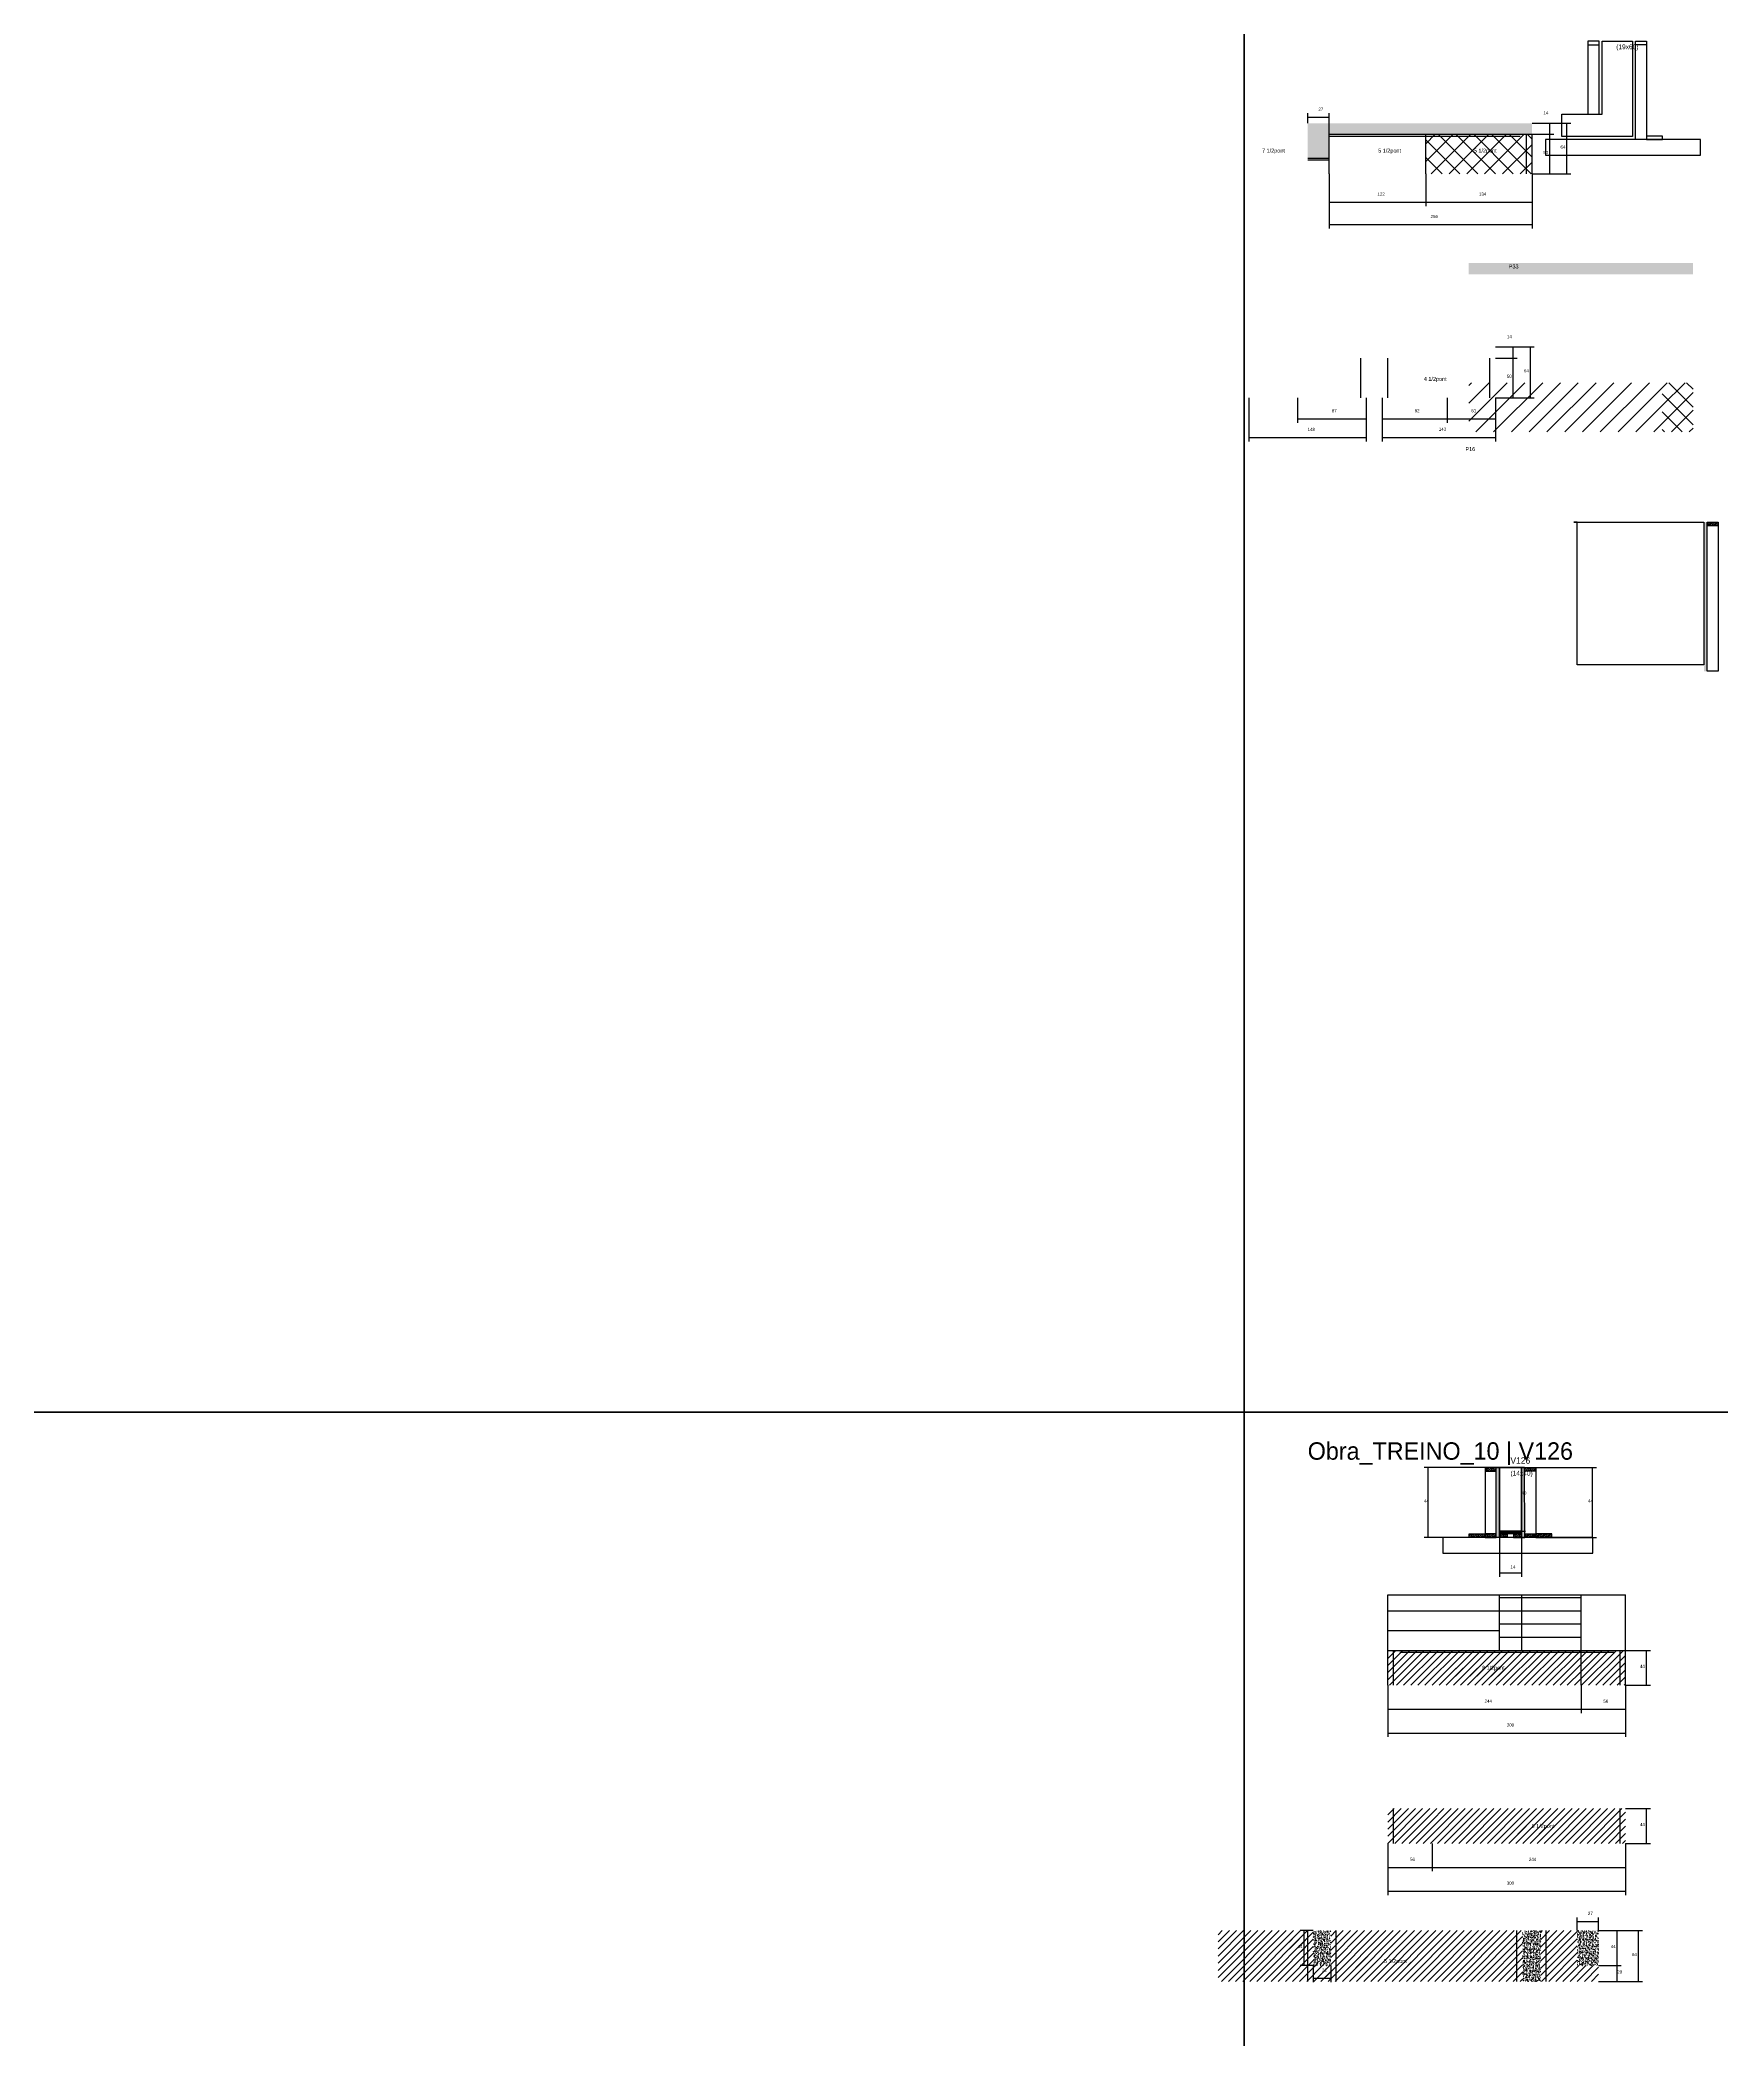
# Model space of a CAD drawing. Header units: metres. Extents: x -132 to 34800, y -36000 to 1848.
# Drawn here: x 10080 to 12203, y -15192 to -12668 of the extents above; entities that cross this region are included whole.
import ezdxf

# ---------------------------------------------------------------- set-up
doc = ezdxf.new("R2010")
doc.units = ezdxf.units.M
for name, color, linetype in [('CELL_BORDER', 8, 'Continuous'), ('CONCRETO', 251, 'Continuous'), ('COTA', 4, 'Continuous'), ('Cota Seção (2x)', 4, 'Continuous'), ('Hachura', 253, 'Continuous'), ('LABEL_ID', 3, 'Continuous'), ('Madeira', 126, 'Continuous'), ('NOMENCLATURA', 7, 'Continuous'), ('Painéis', 200, 'Continuous'), ('REAPROVEITAMENTO', 251, 'Continuous'), ('SARR_2.2x7', 40, 'Continuous'), ('Texto Seção', 7, 'Continuous')]:
    doc.layers.add(name, color=color, linetype=linetype)

msp = doc.modelspace()

# ---------------------------------------------------------------- hatches: boundary and pattern name
at = {"layer": 'COTA'}
h = msp.add_hatch(dxfattribs=at)
h.set_pattern_fill('AR-CONC', scale=0.03)
h.paths.add_polyline_path([(11680, -12773.4), (11680, -12817.4), (11680, -12817.4), (11707, -12817.4), (11707, -12817.4), (11707, -12787.4), (11707, -12787.4), (11963, -12787.4), (11963, -12787.4), (11963, -12773.4), (11963, -12773.4), (11680, -12773.4)])
h = msp.add_hatch(dxfattribs=at)
h.set_pattern_fill('AR-CONC', scale=0.03)
h.paths.add_polyline_path([(12166.2, -12964), (11883.2, -12964), (11883.2, -12964), (11883.2, -12950), (11883.2, -12950), (12166.2, -12950), (12166.2, -12950), (12166.2, -12964)])
h = msp.add_hatch(dxfattribs=at)
h.set_pattern_fill('AR-CONC', scale=0.03)
h.paths.add_polyline_path([(11687, -15098.3), (11709, -15098.3), (11709, -15098.3), (11709, -15054.3), (11709, -15054.3), (11687, -15054.3), (11687, -15054.3), (11687, -15098.3)])
h = msp.add_hatch(dxfattribs=at)
h.set_pattern_fill('AR-CONC', scale=0.03)
h.paths.add_polyline_path([(11951, -15118.3), (11974, -15118.3), (11974, -15054.3), (11951, -15054.3)])
h = msp.add_hatch(dxfattribs=at)
h.set_pattern_fill('AR-CONC', scale=0.03)
h.paths.add_polyline_path([(12047, -15054.3), (12020, -15054.3), (12020, -15098.3), (12047, -15098.3)])
at = {"layer": 'Hachura'}
h = msp.add_hatch(color=8, dxfattribs=at)
h.dxf.hatch_style = 1
h.paths.add_polyline_path([(12183.8, -13276.9), (12179.8, -13276.9), (12179.8, -13276.9), (12179.8, -13464.9), (12179.8, -13464.9), (12183.8, -13464.9), (12183.8, -13464.9), (12183.8, -13276.9)])
h = msp.add_hatch(dxfattribs=at)
h.set_pattern_fill('ANSI31', scale=0.5)
h.paths.add_polyline_path([(12183.8, -13281.3), (12183.8, -13276.9), (12183.8, -13276.9), (12197.8, -13276.9), (12197.8, -13276.9), (12197.8, -13281.3), (12197.8, -13281.3), (12183.8, -13281.3)])
h = msp.add_hatch(dxfattribs=at)
h.set_pattern_fill('ANSI31', scale=0.5)
h.paths.add_polyline_path([(11917.8, -14474.4), (11917.8, -14470), (11917.8, -14470), (11903.8, -14470), (11903.8, -14470), (11903.8, -14474.4), (11903.8, -14474.4), (11917.8, -14474.4)])
h = msp.add_hatch(color=8, dxfattribs=at)
h.dxf.hatch_style = 1
h.paths.add_polyline_path([(11917.8, -14470), (11921.8, -14470), (11921.8, -14470), (11921.8, -14558), (11921.8, -14558), (11917.8, -14558), (11917.8, -14558), (11917.8, -14470)])
h = msp.add_hatch(color=8, dxfattribs=at)
h.dxf.hatch_style = 1
h.paths.add_polyline_path([(11953.7, -14470), (11949.7, -14470), (11949.7, -14470), (11949.8, -14558), (11949.8, -14558), (11953.8, -14558), (11953.8, -14558), (11953.7, -14470)])
h = msp.add_hatch(dxfattribs=at)
h.set_pattern_fill('ANSI31', scale=0.5)
h.paths.add_polyline_path([(11953.7, -14474.4), (11953.7, -14470), (11953.7, -14470), (11967.7, -14470), (11967.7, -14470), (11967.7, -14474.4), (11967.7, -14474.4), (11953.7, -14474.4)])
h = msp.add_hatch(dxfattribs=at)
h.set_pattern_fill('ANSI31', scale=0.5)
h.paths.add_polyline_path([(11883.8, -14558), (11883.8, -14553.6), (11883.8, -14553.6), (11903.8, -14553.6), (11903.8, -14553.6), (11903.8, -14558), (11903.8, -14558), (11883.8, -14558)])
h = msp.add_hatch(dxfattribs=at)
h.set_pattern_fill('ANSI31', scale=0.5)
h.paths.add_polyline_path([(11917.8, -14558), (11917.8, -14553.6), (11917.8, -14553.6), (11903.8, -14553.6), (11903.8, -14553.6), (11903.8, -14558), (11903.8, -14558), (11917.8, -14558)])
h = msp.add_hatch(color=8, dxfattribs=at)
h.dxf.hatch_style = 1
h.paths.add_polyline_path([(11921.8, -14553.6), (11921.8, -14550), (11921.8, -14550), (11949.8, -14550), (11949.8, -14550), (11949.8, -14553.6), (11949.8, -14553.6), (11921.8, -14553.6)])
h = msp.add_hatch(dxfattribs=at)
h.set_pattern_fill('ANSI31', scale=0.5)
h.paths.add_polyline_path([(11921.8, -14558), (11921.8, -14553.6), (11921.8, -14553.6), (11931.8, -14553.6), (11931.8, -14553.6), (11931.8, -14558), (11931.8, -14558), (11921.8, -14558)])
h = msp.add_hatch(dxfattribs=at)
h.set_pattern_fill('ANSI31', scale=0.5)
h.paths.add_polyline_path([(11949.8, -14558), (11949.8, -14553.6), (11949.8, -14553.6), (11939.8, -14553.6), (11939.8, -14553.6), (11939.8, -14558), (11939.8, -14558), (11949.8, -14558)])
h = msp.add_hatch(dxfattribs=at)
h.set_pattern_fill('ANSI31', scale=0.5)
h.paths.add_polyline_path([(11953.8, -14558), (11953.8, -14553.6), (11953.8, -14553.6), (11967.8, -14553.6), (11967.8, -14553.6), (11967.8, -14558), (11967.8, -14558), (11953.8, -14558)])
h = msp.add_hatch(dxfattribs=at)
h.set_pattern_fill('ANSI31', scale=0.5)
h.paths.add_polyline_path([(11987.8, -14558), (11987.8, -14553.6), (11987.8, -14553.6), (11967.8, -14553.6), (11967.8, -14553.6), (11967.8, -14558), (11967.8, -14558), (11987.8, -14558)])
h = msp.add_hatch(dxfattribs=at)
h.set_pattern_fill('ANSI31', scale=2)
h.paths.add_polyline_path([(12025.1, -14744.7), (12025.1, -14700.7), (11781.1, -14700.7), (11781.1, -14744.7)])
h = msp.add_hatch(dxfattribs=at)
h.set_pattern_fill('ANSI31', scale=2)
h.paths.add_polyline_path([(12081.1, -14744.7), (12081.1, -14700.7), (12025.1, -14700.7), (12025.1, -14744.7)])
h = msp.add_hatch(dxfattribs=at)
h.set_pattern_fill('ANSI31', scale=2)
h.paths.add_polyline_path([(11863.5, -14733.1), (11931.1, -14733.1), (11931.1, -14733.1), (11936.6, -14717.1), (11936.6, -14717.1), (11869, -14717.1), (11869, -14717.1), (11863.5, -14733.1)])
h = msp.add_hatch(dxfattribs=at)
h.set_pattern_fill('ANSI31', scale=2)
h.paths.add_polyline_path([(11781.1, -14900.3), (11781.1, -14944.3), (11837.1, -14944.3), (11837.1, -14900.3)])
h = msp.add_hatch(dxfattribs=at)
h.set_pattern_fill('ANSI31', scale=2)
h.paths.add_polyline_path([(12081.1, -14944.3), (12081.1, -14900.3), (11837.1, -14900.3), (11837.1, -14944.3)])
h = msp.add_hatch(dxfattribs=at)
h.set_pattern_fill('ANSI31', scale=2)
h.paths.add_polyline_path([(11926, -14932.7), (11993.7, -14932.7), (11993.7, -14932.7), (11999.2, -14916.7), (11999.2, -14916.7), (11931.5, -14916.7), (11931.5, -14916.7), (11926, -14932.7)])
h = msp.add_hatch(dxfattribs=at)
h.set_pattern_fill('ANSI31', scale=2)
h.paths.add_polyline_path([(11709, -15118.3), (11709, -15098.3), (11687, -15098.3), (11687, -15054.3), (11567, -15054.3), (11567, -15118.3)])
h = msp.add_hatch(dxfattribs=at)
h.set_pattern_fill('ANSI31', scale=2)
h.paths.add_polyline_path([(11677.1, -15087.1), (11677.1, -15064.9), (11677.1, -15064.9), (11656.6, -15064.9), (11656.6, -15064.9), (11656.6, -15087.1), (11656.6, -15087.1), (11677.1, -15087.1)])
h = msp.add_hatch(dxfattribs=at)
h.set_pattern_fill('ANSI31', scale=2)
h.paths.add_polyline_path([(11951, -15118.3), (11951, -15054.3), (11709, -15054.3), (11709, -15118.3)])
h = msp.add_hatch(dxfattribs=at)
h.set_pattern_fill('ANSI31', scale=2)
h.paths.add_polyline_path([(12020, -15054.3), (11974, -15054.3), (11974, -15118.3), (12047, -15118.3), (12047, -15098.3), (12020, -15098.3)])
h = msp.add_hatch(dxfattribs=at)
h.set_pattern_fill('ANSI31', scale=2)
h.paths.add_polyline_path([(11740, -15103.2), (11807.6, -15103.2), (11807.6, -15103.2), (11813.1, -15087.2), (11813.1, -15087.2), (11745.5, -15087.2), (11745.5, -15087.2), (11740, -15103.2)])
h = msp.add_hatch(dxfattribs=at)
h.set_pattern_fill('ANSI31', scale=2)
h.paths.add_polyline_path([(11687.8, -15116), (11708.8, -15116), (11708.8, -15116), (11708.8, -15095.4), (11708.8, -15095.4), (11687.8, -15095.4), (11687.8, -15095.4), (11687.8, -15116)])
at = {"layer": 'REAPROVEITAMENTO'}
h = msp.add_hatch(dxfattribs=at)
h.set_pattern_fill('ANSI37', scale=5)
h.paths.add_polyline_path([(11963, -12787.4), (11829, -12787.4), (11829, -12787.4), (11829, -12837.4), (11829, -12837.4), (11963, -12837.4), (11963, -12837.4), (11963, -12787.4)])
h = msp.add_hatch(dxfattribs=at)
h.set_pattern_fill('ANSI31', scale=5)
h.paths.add_polyline_path([(11883.2, -13162.9), (12127.2, -13162.9), (12127.2, -13162.9), (12127.2, -13100.9), (12127.2, -13100.9), (11883.2, -13100.9), (11883.2, -13100.9), (11883.2, -13162.9)])
h = msp.add_hatch(dxfattribs=at)
h.set_pattern_fill('ANSI37', scale=5)
h.paths.add_polyline_path([(12166.2, -13100.9), (12127.2, -13100.9), (12127.2, -13100.9), (12127.2, -13162.9), (12127.2, -13162.9), (12166.2, -13162.9), (12166.2, -13162.9), (12166.2, -13100.9)])

# ---------------------------------------------------------------- linework, layer by layer
at = {"layer": 'CELL_BORDER'}
for points in [[(8700, -14400), (11600, -14400), (11600, -12600), (8700, -12600)], [(11600, -14400), (14500, -14400), (14500, -12600), (11600, -12600)], [(8700, -16200), (11600, -16200), (11600, -14400), (8700, -14400)], [(11600, -16200), (14500, -16200), (14500, -14400), (11600, -14400)]]:
    msp.add_lwpolyline(points, close=True, dxfattribs=at)
at = {"layer": 'CONCRETO'}
msp.add_lwpolyline([(12051.6, -12670), (12089.6, -12670), (12089.6, -12694), (12089.6, -12694), (12089.6, -12790), (12000.8, -12790), (12000.8, -12762), (12051.6, -12762), (12051.6, -12670)], dxfattribs=at)
for points in [[(12015.8, -13276.9), (12015.8, -13276.9), (12179.8, -13276.9), (12179.8, -13300.9), (12179.8, -13300.9), (12179.8, -13456.9), (12019.8, -13456.9), (12019.8, -13276.9)], [(11921.8, -14470), (11921.8, -14470), (11921.8, -14470), (11921.8, -14470), (11949.8, -14470), (11949.8, -14470), (11949.8, -14470), (11949.8, -14550), (11921.8, -14550), (11921.8, -14470)], [(11921.8, -14550), (11949.8, -14550), (11949.8, -14470), (11921.8, -14470)]]:
    msp.add_lwpolyline(points, close=True, dxfattribs=at)
at = {"layer": 'COTA'}
for p, q in [((11680, -12773.4), (11680, -12760.6)), ((11680, -12765.6), (11707, -12765.6)), ((11707, -12787.4), (11707, -12760.6)), ((11963, -12773.4), (11990.4, -12773.4)), ((11963, -12773.4), (12012, -12773.4)), ((11963, -12787.4), (11990.4, -12787.4)), ((11963, -12787.4), (11990.4, -12787.4)), ((11985.4, -12787.4), (11985.4, -12773.4)), ((11985.4, -12837.4), (11985.4, -12787.4)), ((12007, -12837.4), (12007, -12773.4)), ((11707, -12837.4), (11707, -12906.2)), ((11963, -12837.4), (11990.4, -12837.4)), ((11963, -12837.4), (12012, -12837.4)), ((11963, -12837.4), (11963, -12906.2)), ((11707, -12901.2), (11963, -12901.2)), ((11916.9, -13055.8), (11944.3, -13055.8)), ((11916.9, -13055.8), (11965.9, -13055.8)), ((11916.9, -13069.8), (11944.3, -13069.8)), ((11916.9, -13069.8), (11944.3, -13069.8)), ((11939.3, -13069.8), (11939.3, -13055.8)), ((11939.3, -13119.8), (11939.3, -13069.8)), ((11960.9, -13119.8), (11960.9, -13055.8)), ((11605.9, -13119.8), (11605.9, -13174.9)), ((11666.9, -13119.8), (11666.9, -13151.3)), ((11753.9, -13119.8), (11753.9, -13151.3)), ((11753.9, -13119.8), (11753.9, -13174.9)), ((11773.9, -13119.8), (11773.9, -13151.3)), ((11773.9, -13119.8), (11773.9, -13174.9)), ((11855.9, -13119.8), (11855.9, -13151.3)), ((11855.9, -13119.8), (11855.9, -13151.3)), ((11916.9, -13119.8), (11916.9, -13151.3)), ((11916.9, -13119.8), (11916.9, -13174.9)), ((11916.9, -13119.8), (11944.3, -13119.8)), ((11916.9, -13119.8), (11965.9, -13119.8)), ((11666.9, -13146.3), (11753.9, -13146.3)), ((11773.9, -13146.3), (11855.9, -13146.3)), ((11855.9, -13146.3), (11916.9, -13146.3)), ((11605.9, -13169.9), (11753.9, -13169.9)), ((11773.9, -13169.9), (11916.9, -13169.9)), ((11921.8, -14470), (11827.1, -14470)), ((11832.1, -14558), (11832.1, -14470)), ((11967.7, -14470), (12044.2, -14470)), ((12039.2, -14558), (12039.2, -14470)), ((11883.8, -14558), (11827.1, -14558)), ((11921.8, -14553.6), (11921.8, -14607.8)), ((11949.8, -14553.6), (11949.8, -14607.8)), ((11987.8, -14558), (12044.2, -14558)), ((11921.8, -14602.8), (11949.8, -14602.8)), ((12081.1, -14700.7), (12112.3, -14700.7)), ((12107.3, -14744.7), (12107.3, -14700.7)), ((11781.1, -14744.7), (11781.1, -14809.9)), ((11781.1, -14744.7), (11781.1, -14779.8)), ((12025.1, -14744.7), (12025.1, -14779.8)), ((12025.1, -14744.7), (12025.1, -14779.8)), ((12081.1, -14744.7), (12081.1, -14809.9)), ((12081.1, -14744.7), (12081.1, -14779.8)), ((12081.1, -14744.7), (12112.3, -14744.7)), ((11781.1, -14774.8), (12025.1, -14774.8)), ((12025.1, -14774.8), (12081.1, -14774.8)), ((11781.1, -14804.9), (12081.1, -14804.9)), ((12081.1, -14900.3), (12112.3, -14900.3)), ((12107.3, -14944.3), (12107.3, -14900.3)), ((11781.1, -14944.3), (11781.1, -15009.5)), ((11781.1, -14944.3), (11781.1, -14979.4)), ((11837.1, -14944.3), (11837.1, -14979.4)), ((11837.1, -14944.3), (11837.1, -14979.4)), ((12081.1, -14944.3), (12081.1, -15009.5)), ((12081.1, -14944.3), (12081.1, -14979.4)), ((12081.1, -14944.3), (12112.3, -14944.3)), ((11781.1, -14974.4), (11837.1, -14974.4)), ((11837.1, -14974.4), (12081.1, -14974.4)), ((11781.1, -15004.5), (12081.1, -15004.5)), ((12020, -15054.3), (12020, -15037.6)), ((12047, -15054.3), (12047, -15037.6)), ((11687, -15054.3), (11670.4, -15054.3)), ((11675.4, -15098.3), (11675.4, -15054.3)), ((12020, -15042.6), (12047, -15042.6)), ((12047, -15054.3), (12075.5, -15054.3)), ((12047, -15054.3), (12102.3, -15054.3)), ((12070.5, -15098.3), (12070.5, -15054.3)), ((12097.3, -15118.3), (12097.3, -15054.3)), ((11687, -15098.3), (11670.4, -15098.3)), ((11687, -15098.3), (11687, -15119.1)), ((11687, -15114.1), (11709, -15114.1)), ((11709, -15098.3), (11709, -15119.1)), ((12047, -15098.3), (12075.5, -15098.3)), ((12047, -15098.3), (12075.5, -15098.3)), ((12070.5, -15118.3), (12070.5, -15098.3)), ((12047, -15118.3), (12075.5, -15118.3)), ((12047, -15118.3), (12102.3, -15118.3))]:
    msp.add_line(p, q, dxfattribs=at)
at = {"layer": 'Cota Seção (2x)'}
for p, q in [((11707, -12837.4), (11707, -12878)), ((11829, -12837.4), (11829, -12878)), ((11829, -12837.4), (11829, -12878)), ((11963, -12837.4), (11963, -12878)), ((11707, -12873), (11829, -12873)), ((11829, -12873), (11963, -12873)), ((11949.7, -14470), (11954.8, -14470)), ((11949.8, -14550), (11949.8, -14470)), ((11949.8, -14550), (11954.8, -14550))]:
    msp.add_line(p, q, dxfattribs=at)
at = {"layer": 'Madeira'}
for points in [[(12047.6, -12674.4), (12047.6, -12670), (12033.6, -12670), (12033.6, -12674.4)], [(12047.6, -12670), (12033.6, -12670), (12033.6, -12762), (12047.6, -12762)], [(12093.6, -12674.4), (12093.6, -12670), (12107.6, -12670), (12107.6, -12674.4)], [(12093.6, -12670), (12107.6, -12670), (12107.6, -12794), (12093.6, -12794)], [(11980.2, -12813.6), (12175.4, -12813.6), (12175.4, -12794), (11980.2, -12794)], [(12127.6, -12794), (12127.6, -12789.6), (12107.6, -12789.6), (12107.6, -12794)], [(12183.8, -13281.3), (12183.8, -13276.9), (12197.8, -13276.9), (12197.8, -13281.3)], [(12183.8, -13276.9), (12197.8, -13276.9), (12197.8, -13464.9), (12183.8, -13464.9)], [(11917.8, -14474.4), (11917.8, -14470), (11903.8, -14470), (11903.8, -14474.4)], [(11917.8, -14470), (11903.8, -14470), (11903.8, -14558), (11917.8, -14558)], [(11953.7, -14474.4), (11953.7, -14470), (11967.7, -14470), (11967.7, -14474.4)], [(11953.7, -14470), (11967.7, -14470), (11967.8, -14558), (11953.8, -14558)], [(11850.3, -14578), (12039.9, -14578), (12039.9, -14558), (11850.3, -14558)], [(11883.8, -14558), (11883.8, -14553.6), (11903.8, -14553.6), (11903.8, -14558)], [(11917.8, -14558), (11917.8, -14553.6), (11903.8, -14553.6), (11903.8, -14558)], [(11921.8, -14558), (11921.8, -14553.6), (11931.8, -14553.6), (11931.8, -14558)], [(11949.8, -14558), (11949.8, -14553.6), (11939.8, -14553.6), (11939.8, -14558)], [(11953.8, -14558), (11953.8, -14553.6), (11967.8, -14553.6), (11967.8, -14558)], [(11987.8, -14558), (11987.8, -14553.6), (11967.8, -14553.6), (11967.8, -14558)]]:
    msp.add_lwpolyline(points, close=True, dxfattribs=at)
at = {"layer": 'Painéis'}
for p, q in [((11707, -12787.4), (11963, -12787.4)), ((11707, -12837.4), (11707, -12787.4)), ((11829, -12837.4), (11829, -12787.4)), ((11963, -12837.4), (11963, -12787.4)), ((11680, -12817.4), (11707, -12817.4)), ((11921.8, -14558), (11921.8, -14470)), ((11949.8, -14558), (11949.8, -14470)), ((11921.8, -14550), (11949.8, -14550)), ((11921.8, -14553.6), (11921.8, -14550)), ((11949.8, -14553.6), (11949.8, -14550)), ((11781.1, -14630.7), (11922, -14630.7)), ((11781.1, -14700.7), (11781.1, -14630.7)), ((11922, -14700.7), (11922, -14630.7)), ((11922, -14630.7), (11950, -14630.7)), ((11922, -14700.7), (11922, -14630.7)), ((11950, -14700.7), (11950, -14630.7)), ((11950, -14630.7), (12025, -14630.7)), ((11950, -14700.7), (11950, -14630.7)), ((12025, -14700.7), (12025, -14630.7)), ((12025, -14630.7), (12081, -14630.7)), ((12025, -14700.7), (12025, -14630.7)), ((12081, -14700.7), (12081, -14630.7)), ((11781.1, -14700.7), (12081.1, -14700.7)), ((11781.1, -14744.7), (11781.1, -14700.7)), ((11781.1, -14700.7), (11922, -14700.7)), ((11922, -14700.7), (11950, -14700.7)), ((11950, -14700.7), (12025, -14700.7)), ((12025, -14700.7), (12081, -14700.7)), ((12025.1, -14744.7), (12025.1, -14700.7)), ((12081.1, -14744.7), (12081.1, -14700.7))]:
    msp.add_line(p, q, dxfattribs=at)
for points in [[(11917.8, -14470), (11921.8, -14470), (11921.8, -14558), (11917.8, -14558)], [(11953.7, -14470), (11949.7, -14470), (11949.8, -14558), (11953.8, -14558)], [(11921.8, -14553.6), (11921.8, -14550), (11949.8, -14550), (11949.8, -14553.6)]]:
    msp.add_lwpolyline(points, close=True, dxfattribs=at)
at = {"layer": 'SARR_2.2x7'}
for p, q in [((11707, -12789.6), (11948, -12789.6)), ((11956, -12837.4), (11956, -12787.4)), ((11680, -12819.6), (11707, -12819.6)), ((11746.9, -13119.8), (11746.9, -13069.8)), ((11780.9, -13119.8), (11780.9, -13069.8)), ((11909.9, -13119.8), (11909.9, -13069.8)), ((11923, -14633.7), (11949, -14633.7)), ((11951, -14633.7), (12024, -14633.7)), ((11782.1, -14650.5), (11921, -14650.5)), ((11923, -14650.5), (11949, -14650.5)), ((11951, -14650.5), (12024, -14650.5)), ((11782.1, -14675.6), (11921, -14675.6)), ((11923, -14667.2), (11949, -14667.2)), ((11923, -14684), (11949, -14684)), ((11951, -14667.2), (12024, -14667.2)), ((11951, -14684), (12024, -14684)), ((11788.1, -14744.7), (11788.1, -14700.7)), ((11796.1, -14702.9), (12025.1, -14702.9)), ((12025.1, -14702.9), (12066.1, -14702.9)), ((12074.1, -14744.7), (12074.1, -14700.7)), ((11788.1, -14944.3), (11788.1, -14900.3)), ((12074.1, -14944.3), (12074.1, -14900.3)), ((11680, -15118.3), (11680, -15054.3)), ((11716, -15118.3), (11716, -15054.3)), ((11944, -15118.3), (11944, -15054.3)), ((11981, -15118.3), (11981, -15054.3))]:
    msp.add_line(p, q, dxfattribs=at)

# ---------------------------------------------------------------- texts
at = {"layer": 'COTA'}
for s, p in [('27', (11693.5, -12757.6)), ('14', (11977.4, -12762.4)), ('50', (11977.3, -12812.4)), ('64', (11998.9, -12805.4)), ('256', (11835, -12893.1)), ('14', (11931.3, -13044.7)), ('50', (11931.2, -13094.8)), ('64', (11952.8, -13087.8)), ('87', (11710.4, -13138.2)), ('82', (11814.9, -13138.2)), ('61', (11886.4, -13138.2)), ('148', (11679.9, -13161.8)), ('143', (11845.4, -13161.6)), ('44', (11826.6, -14514)), ('44', (12033.7, -14514)), ('14', (11935.8, -14597.3)), ('44', (12099.2, -14722.7)), ('244', (11903.1, -14766.7)), ('56', (12053.1, -14766.7)), ('300', (11931.1, -14796.7)), ('44', (12099.2, -14922.3)), ('56', (11809.1, -14966.3)), ('244', (11959.1, -14966.3)), ('300', (11931.1, -14996.3)), ('27', (12033.5, -15034.5)), ('44', (11667.3, -15076.3)), ('44', (12062.4, -15076.3)), ('64', (12089.2, -15086.3)), ('22', (11698, -15106.1)), ('20', (12070.5, -15108.3))]:
    msp.add_text(s, height=4, dxfattribs=at).set_placement(p)
at = {"layer": 'Cota Seção (2x)'}
for s, p in [('122', (11768, -12864.9)), ('134', (11896, -12864.8)), ('40', (11949.8, -14504))]:
    msp.add_text(s, height=4, dxfattribs=at).set_placement(p)
at = {"layer": 'LABEL_ID'}
msp.add_text('Obra_TREINO_10 | V126', height=22, dxfattribs=at).set_placement((11680, -14460))
at = {"layer": 'NOMENCLATURA'}
for s, p in [('7 1/2pont', (11622.4, -12810.5)), ('5 1/2pont', (11768.9, -12810.5)), ('5 1/2pont', (11889.6, -12810.5)), ('P33', (11933.7, -12956.7)), ('4 1/2pont', (11826.5, -13098.6)), ('P16', (11879, -13187.2)), ('8 1/2pont', (11899.8, -14725.1)), ('8 1/2pont', (11962.4, -14924.7)), ('5 1/2pont', (11776.3, -15095.2))]:
    msp.add_text(s, height=5, dxfattribs=at).set_placement(p)
at = {"layer": 'Texto Seção'}
for s, height, p in [('(19x60)', 6, (12069.3, -12680)), ('V126', 8, (11935.8, -14465)), ('(14x40)', 6, (11935.8, -14480))]:
    msp.add_text(s, height=height, dxfattribs=at).set_placement(p)

doc.saveas('drawing.dxf')
